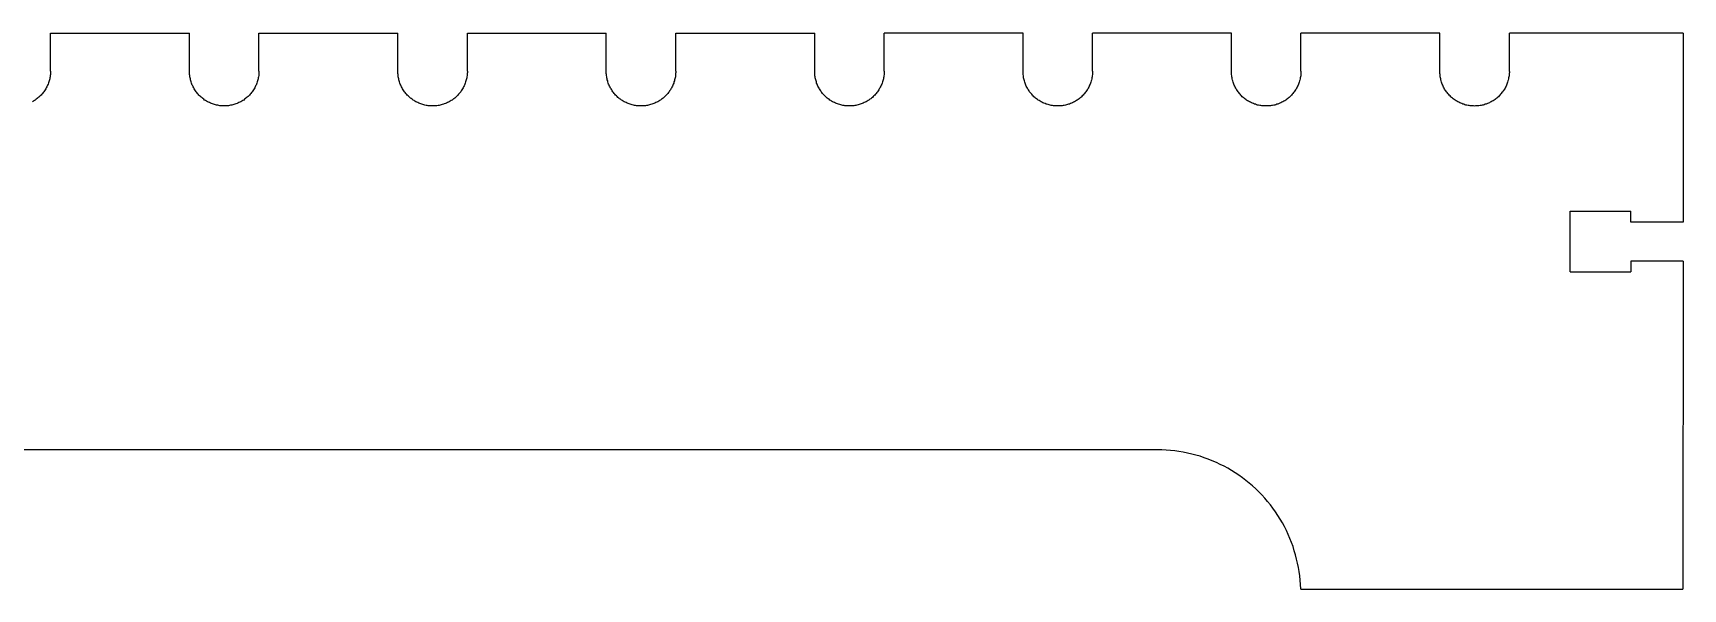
# Model space of a CAD drawing. Extents: x -89 to 89, y -45 to 45.
# Drawn here: x -26.99 to -15.11, y -44.81 to -40.81 of the extents above; entities that cross this region are included whole.
import ezdxf

# ---------------------------------------------------------------- set-up
doc = ezdxf.new("R2010")
doc.units = 0
doc.header["$MEASUREMENT"] = 0
doc.layers.get('0').update_dxf_attribs({"linetype": 'CONTINUOUS'})

msp = doc.modelspace()

# ---------------------------------------------------------------- linework, layer by layer
for p, q in [((-26.863, -40.811), (-25.863, -40.811)), ((-26.863, -41.086), (-26.863, -40.811)), ((-25.863, -41.086), (-25.863, -40.811)), ((-25.363, -40.811), (-24.363, -40.811)), ((-25.363, -41.086), (-25.363, -40.811)), ((-24.363, -41.086), (-24.363, -40.811)), ((-23.863, -40.811), (-22.863, -40.811)), ((-23.863, -41.086), (-23.863, -40.811)), ((-22.863, -41.086), (-22.863, -40.811)), ((-22.363, -40.811), (-21.363, -40.811)), ((-22.363, -41.086), (-22.363, -40.811)), ((-21.363, -41.086), (-21.363, -40.811)), ((-19.863, -40.811), (-20.863, -40.811)), ((-20.863, -41.086), (-20.863, -40.811)), ((-19.863, -41.086), (-19.863, -40.811)), ((-18.363, -40.811), (-19.363, -40.811)), ((-19.363, -41.086), (-19.363, -40.811)), ((-18.363, -41.086), (-18.363, -40.811)), ((-16.863, -40.812), (-17.863, -40.811)), ((-17.863, -41.086), (-17.863, -40.811)), ((-16.863, -41.087), (-16.863, -40.812)), ((-16.363, -41.087), (-16.363, -40.812)), ((-15.113, -40.812), (-16.363, -40.812)), ((-15.113, -40.812), (-15.113, -42.171)), ((-26.863, -41.086), (-26.863, -41.094)), ((-25.863, -41.094), (-25.863, -41.086)), ((-25.363, -41.086), (-25.363, -41.094)), ((-24.363, -41.094), (-24.363, -41.086)), ((-23.863, -41.086), (-23.863, -41.094)), ((-22.863, -41.094), (-22.863, -41.086)), ((-22.363, -41.086), (-22.363, -41.094)), ((-21.363, -41.094), (-21.363, -41.086)), ((-20.863, -41.086), (-20.863, -41.094)), ((-19.863, -41.094), (-19.863, -41.086)), ((-19.363, -41.086), (-19.363, -41.094)), ((-18.363, -41.094), (-18.363, -41.086)), ((-17.863, -41.086), (-17.863, -41.094)), ((-16.863, -41.094), (-16.863, -41.087)), ((-16.363, -41.087), (-16.363, -41.094)), ((-26.894, -41.206), (-26.898, -41.213)), ((-26.891, -41.199), (-26.894, -41.206)), ((-26.887, -41.192), (-26.891, -41.199)), ((-26.884, -41.185), (-26.887, -41.192)), ((-26.881, -41.178), (-26.884, -41.185)), ((-26.878, -41.17), (-26.881, -41.178)), ((-26.876, -41.163), (-26.878, -41.17)), ((-26.873, -41.156), (-26.876, -41.163)), ((-26.871, -41.148), (-26.873, -41.156)), ((-26.869, -41.14), (-26.871, -41.148)), ((-26.868, -41.133), (-26.869, -41.14)), ((-26.866, -41.125), (-26.868, -41.133)), ((-26.865, -41.117), (-26.866, -41.125)), ((-26.864, -41.109), (-26.865, -41.117)), ((-26.863, -41.094), (-26.864, -41.101)), ((-26.864, -41.101), (-26.864, -41.109)), ((-25.863, -41.102), (-25.863, -41.094)), ((-25.862, -41.109), (-25.863, -41.102)), ((-25.861, -41.117), (-25.862, -41.109)), ((-25.86, -41.125), (-25.861, -41.117)), ((-25.859, -41.133), (-25.86, -41.125)), ((-25.857, -41.14), (-25.859, -41.133)), ((-25.856, -41.148), (-25.857, -41.14)), ((-25.853, -41.156), (-25.856, -41.148)), ((-25.851, -41.163), (-25.853, -41.156)), ((-25.849, -41.171), (-25.851, -41.163)), ((-25.846, -41.178), (-25.849, -41.171)), ((-25.843, -41.185), (-25.846, -41.178)), ((-25.84, -41.192), (-25.843, -41.185)), ((-25.836, -41.199), (-25.84, -41.192)), ((-25.832, -41.206), (-25.836, -41.199)), ((-25.829, -41.213), (-25.832, -41.206)), ((-25.394, -41.206), (-25.398, -41.213)), ((-25.391, -41.199), (-25.394, -41.206)), ((-25.387, -41.192), (-25.391, -41.199)), ((-25.384, -41.185), (-25.387, -41.192)), ((-25.381, -41.178), (-25.384, -41.185)), ((-25.378, -41.171), (-25.381, -41.178)), ((-25.376, -41.163), (-25.378, -41.171)), ((-25.373, -41.156), (-25.376, -41.163)), ((-25.371, -41.148), (-25.373, -41.156)), ((-25.369, -41.14), (-25.371, -41.148)), ((-25.368, -41.133), (-25.369, -41.14)), ((-25.366, -41.125), (-25.368, -41.133)), ((-25.365, -41.117), (-25.366, -41.125)), ((-25.364, -41.109), (-25.365, -41.117)), ((-25.363, -41.094), (-25.364, -41.102)), ((-25.364, -41.102), (-25.364, -41.109)), ((-24.363, -41.102), (-24.363, -41.094)), ((-24.362, -41.109), (-24.363, -41.102)), ((-24.361, -41.117), (-24.362, -41.109)), ((-24.36, -41.125), (-24.361, -41.117)), ((-24.359, -41.133), (-24.36, -41.125)), ((-24.357, -41.14), (-24.359, -41.133)), ((-24.356, -41.148), (-24.357, -41.14)), ((-24.353, -41.156), (-24.356, -41.148)), ((-24.351, -41.163), (-24.353, -41.156)), ((-24.349, -41.171), (-24.351, -41.163)), ((-24.346, -41.178), (-24.349, -41.171)), ((-24.343, -41.185), (-24.346, -41.178)), ((-24.34, -41.192), (-24.343, -41.185)), ((-24.336, -41.199), (-24.34, -41.192)), ((-24.332, -41.206), (-24.336, -41.199)), ((-24.329, -41.213), (-24.332, -41.206)), ((-23.894, -41.206), (-23.898, -41.213)), ((-23.891, -41.199), (-23.894, -41.206)), ((-23.887, -41.192), (-23.891, -41.199)), ((-23.884, -41.185), (-23.887, -41.192)), ((-23.881, -41.178), (-23.884, -41.185)), ((-23.878, -41.171), (-23.881, -41.178)), ((-23.876, -41.163), (-23.878, -41.171)), ((-23.873, -41.156), (-23.876, -41.163)), ((-23.871, -41.148), (-23.873, -41.156)), ((-23.869, -41.141), (-23.871, -41.148)), ((-23.868, -41.133), (-23.869, -41.141)), ((-23.866, -41.125), (-23.868, -41.133)), ((-23.865, -41.117), (-23.866, -41.125)), ((-23.864, -41.11), (-23.865, -41.117)), ((-23.863, -41.094), (-23.864, -41.102)), ((-23.864, -41.102), (-23.864, -41.11)), ((-22.863, -41.102), (-22.863, -41.094)), ((-22.862, -41.11), (-22.863, -41.102)), ((-22.861, -41.117), (-22.862, -41.11)), ((-22.86, -41.125), (-22.861, -41.117)), ((-22.859, -41.133), (-22.86, -41.125)), ((-22.857, -41.141), (-22.859, -41.133)), ((-22.856, -41.148), (-22.857, -41.141)), ((-22.853, -41.156), (-22.856, -41.148)), ((-22.851, -41.163), (-22.853, -41.156)), ((-22.849, -41.171), (-22.851, -41.163)), ((-22.846, -41.178), (-22.849, -41.171)), ((-22.843, -41.185), (-22.846, -41.178)), ((-22.84, -41.193), (-22.843, -41.185)), ((-22.836, -41.2), (-22.84, -41.193)), ((-22.832, -41.207), (-22.836, -41.2)), ((-22.829, -41.213), (-22.832, -41.207)), ((-22.394, -41.207), (-22.398, -41.213)), ((-22.391, -41.2), (-22.394, -41.207)), ((-22.387, -41.193), (-22.391, -41.2)), ((-22.384, -41.185), (-22.387, -41.193)), ((-22.381, -41.178), (-22.384, -41.185)), ((-22.378, -41.171), (-22.381, -41.178)), ((-22.376, -41.163), (-22.378, -41.171)), ((-22.373, -41.156), (-22.376, -41.163)), ((-22.371, -41.148), (-22.373, -41.156)), ((-22.369, -41.141), (-22.371, -41.148)), ((-22.368, -41.133), (-22.369, -41.141)), ((-22.366, -41.125), (-22.368, -41.133)), ((-22.365, -41.117), (-22.366, -41.125)), ((-22.364, -41.11), (-22.365, -41.117)), ((-22.363, -41.094), (-22.364, -41.102)), ((-22.364, -41.102), (-22.364, -41.11)), ((-21.363, -41.102), (-21.363, -41.094)), ((-21.362, -41.11), (-21.363, -41.102)), ((-21.361, -41.118), (-21.362, -41.11)), ((-21.36, -41.125), (-21.361, -41.118)), ((-21.359, -41.133), (-21.36, -41.125)), ((-21.357, -41.141), (-21.359, -41.133)), ((-21.356, -41.148), (-21.357, -41.141)), ((-21.353, -41.156), (-21.356, -41.148)), ((-21.351, -41.163), (-21.353, -41.156)), ((-21.349, -41.171), (-21.351, -41.163)), ((-21.346, -41.178), (-21.349, -41.171)), ((-21.343, -41.185), (-21.346, -41.178)), ((-21.34, -41.193), (-21.343, -41.185)), ((-21.336, -41.2), (-21.34, -41.193)), ((-21.332, -41.207), (-21.336, -41.2)), ((-21.329, -41.213), (-21.332, -41.207)), ((-20.894, -41.207), (-20.898, -41.213)), ((-20.891, -41.2), (-20.894, -41.207)), ((-20.887, -41.193), (-20.891, -41.2)), ((-20.884, -41.186), (-20.887, -41.193)), ((-20.881, -41.178), (-20.884, -41.186)), ((-20.878, -41.171), (-20.881, -41.178)), ((-20.876, -41.163), (-20.878, -41.171)), ((-20.873, -41.156), (-20.876, -41.163)), ((-20.871, -41.148), (-20.873, -41.156)), ((-20.869, -41.141), (-20.871, -41.148)), ((-20.868, -41.133), (-20.869, -41.141)), ((-20.866, -41.125), (-20.868, -41.133)), ((-20.865, -41.118), (-20.866, -41.125)), ((-20.864, -41.11), (-20.865, -41.118)), ((-20.863, -41.094), (-20.864, -41.102)), ((-20.864, -41.102), (-20.864, -41.11)), ((-19.863, -41.102), (-19.863, -41.094)), ((-19.862, -41.11), (-19.863, -41.102)), ((-19.861, -41.118), (-19.862, -41.11)), ((-19.86, -41.125), (-19.861, -41.118)), ((-19.859, -41.133), (-19.86, -41.125)), ((-19.857, -41.141), (-19.859, -41.133)), ((-19.856, -41.148), (-19.857, -41.141)), ((-19.853, -41.156), (-19.856, -41.148)), ((-19.851, -41.164), (-19.853, -41.156)), ((-19.849, -41.171), (-19.851, -41.164)), ((-19.846, -41.178), (-19.849, -41.171)), ((-19.843, -41.186), (-19.846, -41.178)), ((-19.84, -41.193), (-19.843, -41.186)), ((-19.836, -41.2), (-19.84, -41.193)), ((-19.832, -41.207), (-19.836, -41.2)), ((-19.829, -41.214), (-19.832, -41.207)), ((-19.394, -41.207), (-19.398, -41.214)), ((-19.391, -41.2), (-19.394, -41.207)), ((-19.387, -41.193), (-19.391, -41.2)), ((-19.384, -41.186), (-19.387, -41.193)), ((-19.381, -41.178), (-19.384, -41.186)), ((-19.378, -41.171), (-19.381, -41.178)), ((-19.376, -41.164), (-19.378, -41.171)), ((-19.373, -41.156), (-19.376, -41.164)), ((-19.371, -41.149), (-19.373, -41.156)), ((-19.369, -41.141), (-19.371, -41.149)), ((-19.368, -41.133), (-19.369, -41.141)), ((-19.366, -41.125), (-19.368, -41.133)), ((-19.365, -41.118), (-19.366, -41.125)), ((-19.364, -41.11), (-19.365, -41.118)), ((-19.363, -41.094), (-19.364, -41.102)), ((-19.364, -41.102), (-19.364, -41.11)), ((-18.363, -41.102), (-18.363, -41.094)), ((-18.362, -41.11), (-18.363, -41.102)), ((-18.361, -41.118), (-18.362, -41.11)), ((-18.36, -41.126), (-18.361, -41.118)), ((-18.359, -41.133), (-18.36, -41.126)), ((-18.357, -41.141), (-18.359, -41.133)), ((-18.356, -41.149), (-18.357, -41.141)), ((-18.353, -41.156), (-18.356, -41.149)), ((-18.351, -41.164), (-18.353, -41.156)), ((-18.349, -41.171), (-18.351, -41.164)), ((-18.346, -41.178), (-18.349, -41.171)), ((-18.343, -41.186), (-18.346, -41.178)), ((-18.34, -41.193), (-18.343, -41.186)), ((-18.336, -41.2), (-18.34, -41.193)), ((-18.332, -41.207), (-18.336, -41.2)), ((-18.329, -41.214), (-18.332, -41.207)), ((-17.894, -41.207), (-17.898, -41.214)), ((-17.891, -41.2), (-17.894, -41.207)), ((-17.887, -41.193), (-17.891, -41.2)), ((-17.884, -41.186), (-17.887, -41.193)), ((-17.881, -41.178), (-17.884, -41.186)), ((-17.878, -41.171), (-17.881, -41.178)), ((-17.876, -41.164), (-17.878, -41.171)), ((-17.873, -41.156), (-17.876, -41.164)), ((-17.871, -41.149), (-17.873, -41.156)), ((-17.869, -41.141), (-17.871, -41.149)), ((-17.868, -41.133), (-17.869, -41.141)), ((-17.866, -41.126), (-17.868, -41.133)), ((-17.865, -41.118), (-17.866, -41.126)), ((-17.864, -41.11), (-17.865, -41.118)), ((-17.863, -41.094), (-17.864, -41.102)), ((-17.864, -41.102), (-17.864, -41.11)), ((-16.863, -41.102), (-16.863, -41.094)), ((-16.862, -41.11), (-16.863, -41.102)), ((-16.861, -41.118), (-16.862, -41.11)), ((-16.86, -41.126), (-16.861, -41.118)), ((-16.859, -41.133), (-16.86, -41.126)), ((-16.857, -41.141), (-16.859, -41.133)), ((-16.856, -41.149), (-16.857, -41.141)), ((-16.853, -41.156), (-16.856, -41.149)), ((-16.851, -41.164), (-16.853, -41.156)), ((-16.849, -41.171), (-16.851, -41.164)), ((-16.846, -41.179), (-16.849, -41.171)), ((-16.843, -41.186), (-16.846, -41.179)), ((-16.84, -41.193), (-16.843, -41.186)), ((-16.836, -41.2), (-16.84, -41.193)), ((-16.832, -41.207), (-16.836, -41.2)), ((-16.829, -41.214), (-16.832, -41.207)), ((-16.394, -41.207), (-16.398, -41.214)), ((-16.391, -41.2), (-16.394, -41.207)), ((-16.387, -41.193), (-16.391, -41.2)), ((-16.384, -41.186), (-16.387, -41.193)), ((-16.381, -41.179), (-16.384, -41.186)), ((-16.378, -41.171), (-16.381, -41.179)), ((-16.376, -41.164), (-16.378, -41.171)), ((-16.373, -41.156), (-16.376, -41.164)), ((-16.371, -41.149), (-16.373, -41.156)), ((-16.369, -41.141), (-16.371, -41.149)), ((-16.368, -41.133), (-16.369, -41.141)), ((-16.366, -41.126), (-16.368, -41.133)), ((-16.365, -41.118), (-16.366, -41.126)), ((-16.364, -41.11), (-16.365, -41.118)), ((-16.363, -41.094), (-16.364, -41.102)), ((-16.364, -41.102), (-16.364, -41.11)), ((-26.986, -41.301), (-26.993, -41.305)), ((-26.979, -41.297), (-26.986, -41.301)), ((-26.973, -41.293), (-26.979, -41.297)), ((-26.966, -41.288), (-26.973, -41.293)), ((-26.96, -41.283), (-26.966, -41.288)), ((-26.954, -41.278), (-26.96, -41.283)), ((-26.948, -41.273), (-26.954, -41.278)), ((-26.942, -41.268), (-26.948, -41.273)), ((-26.937, -41.263), (-26.942, -41.268)), ((-26.931, -41.257), (-26.937, -41.263)), ((-26.926, -41.251), (-26.931, -41.257)), ((-26.921, -41.245), (-26.926, -41.251)), ((-26.916, -41.239), (-26.921, -41.245)), ((-26.911, -41.233), (-26.916, -41.239)), ((-26.907, -41.226), (-26.911, -41.233)), ((-26.902, -41.22), (-26.907, -41.226)), ((-26.898, -41.213), (-26.902, -41.22)), ((-25.824, -41.22), (-25.829, -41.213)), ((-25.82, -41.226), (-25.824, -41.22)), ((-25.816, -41.233), (-25.82, -41.226)), ((-25.811, -41.239), (-25.816, -41.233)), ((-25.806, -41.245), (-25.811, -41.239)), ((-25.801, -41.251), (-25.806, -41.245)), ((-25.796, -41.257), (-25.801, -41.251)), ((-25.79, -41.263), (-25.796, -41.257)), ((-25.785, -41.268), (-25.79, -41.263)), ((-25.779, -41.273), (-25.785, -41.268)), ((-25.773, -41.278), (-25.779, -41.273)), ((-25.767, -41.283), (-25.773, -41.278)), ((-25.76, -41.288), (-25.767, -41.283)), ((-25.754, -41.293), (-25.76, -41.288)), ((-25.747, -41.297), (-25.754, -41.293)), ((-25.741, -41.301), (-25.747, -41.297)), ((-25.734, -41.305), (-25.741, -41.301)), ((-25.727, -41.309), (-25.734, -41.305)), ((-25.72, -41.312), (-25.727, -41.309)), ((-25.713, -41.315), (-25.72, -41.312)), ((-25.705, -41.318), (-25.713, -41.315)), ((-25.698, -41.321), (-25.705, -41.318)), ((-25.691, -41.324), (-25.698, -41.321)), ((-25.683, -41.326), (-25.691, -41.324)), ((-25.676, -41.328), (-25.683, -41.326)), ((-25.668, -41.33), (-25.676, -41.328)), ((-25.551, -41.328), (-25.559, -41.33)), ((-25.544, -41.326), (-25.551, -41.328)), ((-25.536, -41.324), (-25.544, -41.326)), ((-25.529, -41.321), (-25.536, -41.324)), ((-25.521, -41.318), (-25.529, -41.321)), ((-25.514, -41.315), (-25.521, -41.318)), ((-25.507, -41.312), (-25.514, -41.315)), ((-25.5, -41.309), (-25.507, -41.312)), ((-25.493, -41.305), (-25.5, -41.309)), ((-25.486, -41.301), (-25.493, -41.305)), ((-25.479, -41.297), (-25.486, -41.301)), ((-25.473, -41.293), (-25.479, -41.297)), ((-25.466, -41.288), (-25.473, -41.293)), ((-25.46, -41.283), (-25.466, -41.288)), ((-25.454, -41.278), (-25.46, -41.283)), ((-25.448, -41.273), (-25.454, -41.278)), ((-25.442, -41.268), (-25.448, -41.273)), ((-25.437, -41.263), (-25.442, -41.268)), ((-25.431, -41.257), (-25.437, -41.263)), ((-25.426, -41.251), (-25.431, -41.257)), ((-25.421, -41.245), (-25.426, -41.251)), ((-25.416, -41.239), (-25.421, -41.245)), ((-25.411, -41.233), (-25.416, -41.239)), ((-25.407, -41.226), (-25.411, -41.233)), ((-25.402, -41.22), (-25.407, -41.226)), ((-25.398, -41.213), (-25.402, -41.22)), ((-24.324, -41.22), (-24.329, -41.213)), ((-24.32, -41.226), (-24.324, -41.22)), ((-24.316, -41.233), (-24.32, -41.226)), ((-24.311, -41.239), (-24.316, -41.233)), ((-24.306, -41.245), (-24.311, -41.239)), ((-24.301, -41.251), (-24.306, -41.245)), ((-24.296, -41.257), (-24.301, -41.251)), ((-24.29, -41.263), (-24.296, -41.257)), ((-24.285, -41.268), (-24.29, -41.263)), ((-24.279, -41.273), (-24.285, -41.268)), ((-24.273, -41.279), (-24.279, -41.273)), ((-24.267, -41.283), (-24.273, -41.279)), ((-24.26, -41.288), (-24.267, -41.283)), ((-24.254, -41.293), (-24.26, -41.288)), ((-24.247, -41.297), (-24.254, -41.293)), ((-24.241, -41.301), (-24.247, -41.297)), ((-24.234, -41.305), (-24.241, -41.301)), ((-24.227, -41.309), (-24.234, -41.305)), ((-24.22, -41.312), (-24.227, -41.309)), ((-24.213, -41.315), (-24.22, -41.312)), ((-24.205, -41.318), (-24.213, -41.315)), ((-24.198, -41.321), (-24.205, -41.318)), ((-24.191, -41.324), (-24.198, -41.321)), ((-24.183, -41.326), (-24.191, -41.324)), ((-24.176, -41.328), (-24.183, -41.326)), ((-24.168, -41.33), (-24.176, -41.328)), ((-24.051, -41.328), (-24.059, -41.33)), ((-24.044, -41.326), (-24.051, -41.328)), ((-24.036, -41.324), (-24.044, -41.326)), ((-24.029, -41.321), (-24.036, -41.324)), ((-24.021, -41.318), (-24.029, -41.321)), ((-24.014, -41.315), (-24.021, -41.318)), ((-24.007, -41.312), (-24.014, -41.315)), ((-24, -41.309), (-24.007, -41.312)), ((-23.993, -41.305), (-24, -41.309)), ((-23.986, -41.301), (-23.993, -41.305)), ((-23.979, -41.297), (-23.986, -41.301)), ((-23.973, -41.293), (-23.979, -41.297)), ((-23.966, -41.288), (-23.973, -41.293)), ((-23.96, -41.284), (-23.966, -41.288)), ((-23.954, -41.279), (-23.96, -41.284)), ((-23.948, -41.274), (-23.954, -41.279)), ((-23.942, -41.268), (-23.948, -41.274)), ((-23.937, -41.263), (-23.942, -41.268)), ((-23.931, -41.257), (-23.937, -41.263)), ((-23.926, -41.251), (-23.931, -41.257)), ((-23.921, -41.245), (-23.926, -41.251)), ((-23.916, -41.239), (-23.921, -41.245)), ((-23.911, -41.233), (-23.916, -41.239)), ((-23.907, -41.227), (-23.911, -41.233)), ((-23.902, -41.22), (-23.907, -41.227)), ((-23.898, -41.213), (-23.902, -41.22)), ((-22.824, -41.22), (-22.829, -41.213)), ((-22.82, -41.227), (-22.824, -41.22)), ((-22.816, -41.233), (-22.82, -41.227)), ((-22.811, -41.239), (-22.816, -41.233)), ((-22.806, -41.245), (-22.811, -41.239)), ((-22.801, -41.251), (-22.806, -41.245)), ((-22.796, -41.257), (-22.801, -41.251)), ((-22.79, -41.263), (-22.796, -41.257)), ((-22.785, -41.268), (-22.79, -41.263)), ((-22.779, -41.274), (-22.785, -41.268)), ((-22.773, -41.279), (-22.779, -41.274)), ((-22.767, -41.284), (-22.773, -41.279)), ((-22.76, -41.288), (-22.767, -41.284)), ((-22.754, -41.293), (-22.76, -41.288)), ((-22.747, -41.297), (-22.754, -41.293)), ((-22.741, -41.301), (-22.747, -41.297)), ((-22.734, -41.305), (-22.741, -41.301)), ((-22.727, -41.309), (-22.734, -41.305)), ((-22.72, -41.312), (-22.727, -41.309)), ((-22.713, -41.316), (-22.72, -41.312)), ((-22.705, -41.319), (-22.713, -41.316)), ((-22.698, -41.321), (-22.705, -41.319)), ((-22.691, -41.324), (-22.698, -41.321)), ((-22.683, -41.326), (-22.691, -41.324)), ((-22.676, -41.328), (-22.683, -41.326)), ((-22.668, -41.33), (-22.676, -41.328)), ((-22.551, -41.328), (-22.559, -41.33)), ((-22.544, -41.326), (-22.551, -41.328)), ((-22.536, -41.324), (-22.544, -41.326)), ((-22.529, -41.321), (-22.536, -41.324)), ((-22.521, -41.319), (-22.529, -41.321)), ((-22.514, -41.316), (-22.521, -41.319)), ((-22.507, -41.312), (-22.514, -41.316)), ((-22.5, -41.309), (-22.507, -41.312)), ((-22.493, -41.305), (-22.5, -41.309)), ((-22.486, -41.301), (-22.493, -41.305)), ((-22.479, -41.297), (-22.486, -41.301)), ((-22.473, -41.293), (-22.479, -41.297)), ((-22.466, -41.288), (-22.473, -41.293)), ((-22.46, -41.284), (-22.466, -41.288)), ((-22.454, -41.279), (-22.46, -41.284)), ((-22.448, -41.274), (-22.454, -41.279)), ((-22.442, -41.268), (-22.448, -41.274)), ((-22.437, -41.263), (-22.442, -41.268)), ((-22.431, -41.257), (-22.437, -41.263)), ((-22.426, -41.251), (-22.431, -41.257)), ((-22.421, -41.245), (-22.426, -41.251)), ((-22.416, -41.239), (-22.421, -41.245)), ((-22.411, -41.233), (-22.416, -41.239)), ((-22.407, -41.227), (-22.411, -41.233)), ((-22.402, -41.22), (-22.407, -41.227)), ((-22.398, -41.213), (-22.402, -41.22)), ((-21.324, -41.22), (-21.329, -41.213)), ((-21.32, -41.227), (-21.324, -41.22)), ((-21.316, -41.233), (-21.32, -41.227)), ((-21.311, -41.239), (-21.316, -41.233)), ((-21.306, -41.246), (-21.311, -41.239)), ((-21.301, -41.252), (-21.306, -41.246)), ((-21.296, -41.257), (-21.301, -41.252)), ((-21.29, -41.263), (-21.296, -41.257)), ((-21.285, -41.268), (-21.29, -41.263)), ((-21.279, -41.274), (-21.285, -41.268)), ((-21.273, -41.279), (-21.279, -41.274)), ((-21.267, -41.284), (-21.273, -41.279)), ((-21.26, -41.288), (-21.267, -41.284)), ((-21.254, -41.293), (-21.26, -41.288)), ((-21.247, -41.297), (-21.254, -41.293)), ((-21.241, -41.301), (-21.247, -41.297)), ((-21.234, -41.305), (-21.241, -41.301)), ((-21.227, -41.309), (-21.234, -41.305)), ((-21.22, -41.312), (-21.227, -41.309)), ((-21.213, -41.316), (-21.22, -41.312)), ((-21.205, -41.319), (-21.213, -41.316)), ((-21.198, -41.321), (-21.205, -41.319)), ((-21.191, -41.324), (-21.198, -41.321)), ((-21.183, -41.326), (-21.191, -41.324)), ((-21.176, -41.328), (-21.183, -41.326)), ((-21.168, -41.33), (-21.176, -41.328)), ((-21.051, -41.328), (-21.059, -41.33)), ((-21.044, -41.326), (-21.051, -41.328)), ((-21.036, -41.324), (-21.044, -41.326)), ((-21.029, -41.321), (-21.036, -41.324)), ((-21.021, -41.319), (-21.029, -41.321)), ((-21.014, -41.316), (-21.021, -41.319)), ((-21.007, -41.312), (-21.014, -41.316)), ((-21, -41.309), (-21.007, -41.312)), ((-20.993, -41.305), (-21, -41.309)), ((-20.986, -41.301), (-20.993, -41.305)), ((-20.979, -41.297), (-20.986, -41.301)), ((-20.973, -41.293), (-20.979, -41.297)), ((-20.966, -41.288), (-20.973, -41.293)), ((-20.96, -41.284), (-20.966, -41.288)), ((-20.954, -41.279), (-20.96, -41.284)), ((-20.948, -41.274), (-20.954, -41.279)), ((-20.942, -41.268), (-20.948, -41.274)), ((-20.937, -41.263), (-20.942, -41.268)), ((-20.931, -41.257), (-20.937, -41.263)), ((-20.926, -41.252), (-20.931, -41.257)), ((-20.921, -41.246), (-20.926, -41.252)), ((-20.916, -41.239), (-20.921, -41.246)), ((-20.911, -41.233), (-20.916, -41.239)), ((-20.907, -41.227), (-20.911, -41.233)), ((-20.902, -41.22), (-20.907, -41.227)), ((-20.898, -41.213), (-20.902, -41.22)), ((-19.824, -41.22), (-19.829, -41.214)), ((-19.82, -41.227), (-19.824, -41.22)), ((-19.816, -41.233), (-19.82, -41.227)), ((-19.811, -41.24), (-19.816, -41.233)), ((-19.806, -41.246), (-19.811, -41.24)), ((-19.801, -41.252), (-19.806, -41.246)), ((-19.796, -41.257), (-19.801, -41.252)), ((-19.79, -41.263), (-19.796, -41.257)), ((-19.785, -41.269), (-19.79, -41.263)), ((-19.779, -41.274), (-19.785, -41.269)), ((-19.773, -41.279), (-19.779, -41.274)), ((-19.767, -41.284), (-19.773, -41.279)), ((-19.76, -41.289), (-19.767, -41.284)), ((-19.754, -41.293), (-19.76, -41.289)), ((-19.747, -41.297), (-19.754, -41.293)), ((-19.741, -41.302), (-19.747, -41.297)), ((-19.734, -41.305), (-19.741, -41.302)), ((-19.727, -41.309), (-19.734, -41.305)), ((-19.72, -41.313), (-19.727, -41.309)), ((-19.713, -41.316), (-19.72, -41.313)), ((-19.705, -41.319), (-19.713, -41.316)), ((-19.698, -41.322), (-19.705, -41.319)), ((-19.691, -41.324), (-19.698, -41.322)), ((-19.683, -41.326), (-19.691, -41.324)), ((-19.676, -41.328), (-19.683, -41.326)), ((-19.668, -41.33), (-19.676, -41.328)), ((-19.551, -41.328), (-19.559, -41.33)), ((-19.544, -41.326), (-19.551, -41.328)), ((-19.536, -41.324), (-19.544, -41.326)), ((-19.529, -41.322), (-19.536, -41.324)), ((-19.521, -41.319), (-19.529, -41.322)), ((-19.514, -41.316), (-19.521, -41.319)), ((-19.507, -41.313), (-19.514, -41.316)), ((-19.5, -41.309), (-19.507, -41.313)), ((-19.493, -41.305), (-19.5, -41.309)), ((-19.486, -41.302), (-19.493, -41.305)), ((-19.479, -41.297), (-19.486, -41.302)), ((-19.473, -41.293), (-19.479, -41.297)), ((-19.466, -41.289), (-19.473, -41.293)), ((-19.46, -41.284), (-19.466, -41.289)), ((-19.454, -41.279), (-19.46, -41.284)), ((-19.448, -41.274), (-19.454, -41.279)), ((-19.442, -41.269), (-19.448, -41.274)), ((-19.437, -41.263), (-19.442, -41.269)), ((-19.431, -41.257), (-19.437, -41.263)), ((-19.426, -41.252), (-19.431, -41.257)), ((-19.421, -41.246), (-19.426, -41.252)), ((-19.416, -41.24), (-19.421, -41.246)), ((-19.411, -41.233), (-19.416, -41.24)), ((-19.407, -41.227), (-19.411, -41.233)), ((-19.402, -41.22), (-19.407, -41.227)), ((-19.398, -41.214), (-19.402, -41.22)), ((-18.324, -41.22), (-18.329, -41.214)), ((-18.32, -41.227), (-18.324, -41.22)), ((-18.316, -41.233), (-18.32, -41.227)), ((-18.311, -41.24), (-18.316, -41.233)), ((-18.306, -41.246), (-18.311, -41.24)), ((-18.301, -41.252), (-18.306, -41.246)), ((-18.296, -41.258), (-18.301, -41.252)), ((-18.29, -41.263), (-18.296, -41.258)), ((-18.285, -41.269), (-18.29, -41.263)), ((-18.279, -41.274), (-18.285, -41.269)), ((-18.273, -41.279), (-18.279, -41.274)), ((-18.267, -41.284), (-18.273, -41.279)), ((-18.26, -41.289), (-18.267, -41.284)), ((-18.254, -41.293), (-18.26, -41.289)), ((-18.247, -41.298), (-18.254, -41.293)), ((-18.241, -41.302), (-18.247, -41.298)), ((-18.234, -41.306), (-18.241, -41.302)), ((-18.227, -41.309), (-18.234, -41.306)), ((-18.22, -41.313), (-18.227, -41.309)), ((-18.213, -41.316), (-18.22, -41.313)), ((-18.205, -41.319), (-18.213, -41.316)), ((-18.198, -41.322), (-18.205, -41.319)), ((-18.191, -41.324), (-18.198, -41.322)), ((-18.183, -41.327), (-18.191, -41.324)), ((-18.176, -41.329), (-18.183, -41.327)), ((-18.168, -41.33), (-18.176, -41.329)), ((-18.051, -41.329), (-18.059, -41.33)), ((-18.044, -41.327), (-18.051, -41.329)), ((-18.036, -41.324), (-18.044, -41.327)), ((-18.029, -41.322), (-18.036, -41.324)), ((-18.021, -41.319), (-18.029, -41.322)), ((-18.014, -41.316), (-18.021, -41.319)), ((-18.007, -41.313), (-18.014, -41.316)), ((-18, -41.309), (-18.007, -41.313)), ((-17.993, -41.306), (-18, -41.309)), ((-17.986, -41.302), (-17.993, -41.306)), ((-17.979, -41.298), (-17.986, -41.302)), ((-17.973, -41.293), (-17.979, -41.298)), ((-17.966, -41.289), (-17.973, -41.293)), ((-17.96, -41.284), (-17.966, -41.289)), ((-17.954, -41.279), (-17.96, -41.284)), ((-17.948, -41.274), (-17.954, -41.279)), ((-17.942, -41.269), (-17.948, -41.274)), ((-17.937, -41.263), (-17.942, -41.269)), ((-17.931, -41.258), (-17.937, -41.263)), ((-17.926, -41.252), (-17.931, -41.258)), ((-17.921, -41.246), (-17.926, -41.252)), ((-17.916, -41.24), (-17.921, -41.246)), ((-17.911, -41.233), (-17.916, -41.24)), ((-17.907, -41.227), (-17.911, -41.233)), ((-17.902, -41.22), (-17.907, -41.227)), ((-17.898, -41.214), (-17.902, -41.22)), ((-16.824, -41.221), (-16.829, -41.214)), ((-16.82, -41.227), (-16.824, -41.221)), ((-16.816, -41.233), (-16.82, -41.227)), ((-16.811, -41.24), (-16.816, -41.233)), ((-16.806, -41.246), (-16.811, -41.24)), ((-16.801, -41.252), (-16.806, -41.246)), ((-16.796, -41.258), (-16.801, -41.252)), ((-16.79, -41.263), (-16.796, -41.258)), ((-16.785, -41.269), (-16.79, -41.263)), ((-16.779, -41.274), (-16.785, -41.269)), ((-16.773, -41.279), (-16.779, -41.274)), ((-16.767, -41.284), (-16.773, -41.279)), ((-16.76, -41.289), (-16.767, -41.284)), ((-16.754, -41.293), (-16.76, -41.289)), ((-16.747, -41.298), (-16.754, -41.293)), ((-16.741, -41.302), (-16.747, -41.298)), ((-16.734, -41.306), (-16.741, -41.302)), ((-16.727, -41.309), (-16.734, -41.306)), ((-16.72, -41.313), (-16.727, -41.309)), ((-16.713, -41.316), (-16.72, -41.313)), ((-16.705, -41.319), (-16.713, -41.316)), ((-16.698, -41.322), (-16.705, -41.319)), ((-16.691, -41.324), (-16.698, -41.322)), ((-16.683, -41.327), (-16.691, -41.324)), ((-16.676, -41.329), (-16.683, -41.327)), ((-16.668, -41.331), (-16.676, -41.329)), ((-16.551, -41.329), (-16.559, -41.331)), ((-16.544, -41.327), (-16.551, -41.329)), ((-16.536, -41.324), (-16.544, -41.327)), ((-16.529, -41.322), (-16.536, -41.324)), ((-16.521, -41.319), (-16.529, -41.322)), ((-16.514, -41.316), (-16.521, -41.319)), ((-16.507, -41.313), (-16.514, -41.316)), ((-16.5, -41.309), (-16.507, -41.313)), ((-16.493, -41.306), (-16.5, -41.309)), ((-16.486, -41.302), (-16.493, -41.306)), ((-16.479, -41.298), (-16.486, -41.302)), ((-16.473, -41.293), (-16.479, -41.298)), ((-16.466, -41.289), (-16.473, -41.293)), ((-16.46, -41.284), (-16.466, -41.289)), ((-16.454, -41.279), (-16.46, -41.284)), ((-16.448, -41.274), (-16.454, -41.279)), ((-16.442, -41.269), (-16.448, -41.274)), ((-16.437, -41.263), (-16.442, -41.269)), ((-16.431, -41.258), (-16.437, -41.263)), ((-16.426, -41.252), (-16.431, -41.258)), ((-16.421, -41.246), (-16.426, -41.252)), ((-16.416, -41.24), (-16.421, -41.246)), ((-16.411, -41.234), (-16.416, -41.24)), ((-16.407, -41.227), (-16.411, -41.234)), ((-16.402, -41.221), (-16.407, -41.227)), ((-16.398, -41.214), (-16.402, -41.221)), ((-25.66, -41.331), (-25.668, -41.33)), ((-25.652, -41.333), (-25.66, -41.331)), ((-25.645, -41.334), (-25.652, -41.333)), ((-25.637, -41.335), (-25.645, -41.334)), ((-25.629, -41.335), (-25.637, -41.335)), ((-25.621, -41.336), (-25.629, -41.335)), ((-25.613, -41.336), (-25.621, -41.336)), ((-25.606, -41.336), (-25.613, -41.336)), ((-25.598, -41.335), (-25.606, -41.336)), ((-25.59, -41.335), (-25.598, -41.335)), ((-25.582, -41.334), (-25.59, -41.335)), ((-25.574, -41.333), (-25.582, -41.334)), ((-25.567, -41.331), (-25.574, -41.333)), ((-25.559, -41.33), (-25.567, -41.331)), ((-24.16, -41.332), (-24.168, -41.33)), ((-24.152, -41.333), (-24.16, -41.332)), ((-24.145, -41.334), (-24.152, -41.333)), ((-24.137, -41.335), (-24.145, -41.334)), ((-24.129, -41.335), (-24.137, -41.335)), ((-24.121, -41.336), (-24.129, -41.335)), ((-24.113, -41.336), (-24.121, -41.336)), ((-24.106, -41.336), (-24.113, -41.336)), ((-24.098, -41.335), (-24.106, -41.336)), ((-24.09, -41.335), (-24.098, -41.335)), ((-24.082, -41.334), (-24.09, -41.335)), ((-24.074, -41.333), (-24.082, -41.334)), ((-24.067, -41.332), (-24.074, -41.333)), ((-24.059, -41.33), (-24.067, -41.332)), ((-22.66, -41.332), (-22.668, -41.33)), ((-22.652, -41.333), (-22.66, -41.332)), ((-22.645, -41.334), (-22.652, -41.333)), ((-22.637, -41.335), (-22.645, -41.334)), ((-22.629, -41.336), (-22.637, -41.335)), ((-22.621, -41.336), (-22.629, -41.336)), ((-22.613, -41.336), (-22.621, -41.336)), ((-22.606, -41.336), (-22.613, -41.336)), ((-22.598, -41.336), (-22.606, -41.336)), ((-22.59, -41.335), (-22.598, -41.336)), ((-22.582, -41.334), (-22.59, -41.335)), ((-22.574, -41.333), (-22.582, -41.334)), ((-22.567, -41.332), (-22.574, -41.333)), ((-22.559, -41.33), (-22.567, -41.332)), ((-21.16, -41.332), (-21.168, -41.33)), ((-21.152, -41.333), (-21.16, -41.332)), ((-21.145, -41.334), (-21.152, -41.333)), ((-21.137, -41.335), (-21.145, -41.334)), ((-21.129, -41.336), (-21.137, -41.335)), ((-21.121, -41.336), (-21.129, -41.336)), ((-21.113, -41.336), (-21.121, -41.336)), ((-21.106, -41.336), (-21.113, -41.336)), ((-21.098, -41.336), (-21.106, -41.336)), ((-21.09, -41.335), (-21.098, -41.336)), ((-21.082, -41.334), (-21.09, -41.335)), ((-21.074, -41.333), (-21.082, -41.334)), ((-21.067, -41.332), (-21.074, -41.333)), ((-21.059, -41.33), (-21.067, -41.332)), ((-19.66, -41.332), (-19.668, -41.33)), ((-19.652, -41.333), (-19.66, -41.332)), ((-19.645, -41.334), (-19.652, -41.333)), ((-19.637, -41.335), (-19.645, -41.334)), ((-19.629, -41.336), (-19.637, -41.335)), ((-19.621, -41.336), (-19.629, -41.336)), ((-19.613, -41.336), (-19.621, -41.336)), ((-19.606, -41.336), (-19.613, -41.336)), ((-19.598, -41.336), (-19.606, -41.336)), ((-19.59, -41.335), (-19.598, -41.336)), ((-19.582, -41.334), (-19.59, -41.335)), ((-19.574, -41.333), (-19.582, -41.334)), ((-19.567, -41.332), (-19.574, -41.333)), ((-19.559, -41.33), (-19.567, -41.332)), ((-18.16, -41.332), (-18.168, -41.33)), ((-18.152, -41.333), (-18.16, -41.332)), ((-18.145, -41.334), (-18.152, -41.333)), ((-18.137, -41.335), (-18.145, -41.334)), ((-18.129, -41.336), (-18.137, -41.335)), ((-18.121, -41.336), (-18.129, -41.336)), ((-18.113, -41.336), (-18.121, -41.336)), ((-18.106, -41.336), (-18.113, -41.336)), ((-18.098, -41.336), (-18.106, -41.336)), ((-18.09, -41.335), (-18.098, -41.336)), ((-18.082, -41.334), (-18.09, -41.335)), ((-18.074, -41.333), (-18.082, -41.334)), ((-18.067, -41.332), (-18.074, -41.333)), ((-18.059, -41.33), (-18.067, -41.332)), ((-16.66, -41.332), (-16.668, -41.331)), ((-16.652, -41.333), (-16.66, -41.332)), ((-16.645, -41.335), (-16.652, -41.333)), ((-16.637, -41.335), (-16.645, -41.335)), ((-16.629, -41.336), (-16.637, -41.335)), ((-16.621, -41.336), (-16.629, -41.336)), ((-16.613, -41.337), (-16.621, -41.336)), ((-16.606, -41.336), (-16.613, -41.337)), ((-16.598, -41.336), (-16.606, -41.336)), ((-16.59, -41.335), (-16.598, -41.336)), ((-16.582, -41.335), (-16.59, -41.335)), ((-16.574, -41.333), (-16.582, -41.335)), ((-16.567, -41.332), (-16.574, -41.333)), ((-16.559, -41.331), (-16.567, -41.332)), ((-15.926, -42.53), (-15.926, -42.093)), ((-15.926, -42.093), (-15.488, -42.093)), ((-15.488, -42.171), (-15.488, -42.093)), ((-15.113, -42.171), (-15.488, -42.171)), ((-15.113, -42.452), (-15.488, -42.452)), ((-15.488, -42.452), (-15.488, -42.53)), ((-15.113, -42.452), (-15.114, -44.812)), ((-15.926, -42.53), (-15.488, -42.53)), ((-18.865, -43.811), (-33.864, -43.81)), ((-18.834, -43.813), (-18.865, -43.811)), ((-18.803, -43.815), (-18.834, -43.813)), ((-18.772, -43.818), (-18.803, -43.815)), ((-18.741, -43.822), (-18.772, -43.818)), ((-18.71, -43.828), (-18.741, -43.822)), ((-18.679, -43.834), (-18.71, -43.828)), ((-18.649, -43.841), (-18.679, -43.834)), ((-18.619, -43.848), (-18.649, -43.841)), ((-18.589, -43.857), (-18.619, -43.848)), ((-18.559, -43.867), (-18.589, -43.857)), ((-18.53, -43.878), (-18.559, -43.867)), ((-18.501, -43.889), (-18.53, -43.878)), ((-18.472, -43.901), (-18.501, -43.889)), ((-18.444, -43.915), (-18.472, -43.901)), ((-18.416, -43.929), (-18.444, -43.915)), ((-18.389, -43.943), (-18.416, -43.929)), ((-18.362, -43.959), (-18.389, -43.943)), ((-18.336, -43.976), (-18.362, -43.959)), ((-18.31, -43.993), (-18.336, -43.976)), ((-18.284, -44.011), (-18.31, -43.993)), ((-18.259, -44.03), (-18.284, -44.011)), ((-18.235, -44.05), (-18.259, -44.03)), ((-18.211, -44.07), (-18.235, -44.05)), ((-18.188, -44.091), (-18.211, -44.07)), ((-18.166, -44.113), (-18.188, -44.091)), ((-18.144, -44.135), (-18.166, -44.113)), ((-18.123, -44.158), (-18.144, -44.135)), ((-18.103, -44.182), (-18.123, -44.158)), ((-18.083, -44.206), (-18.103, -44.182)), ((-18.065, -44.231), (-18.083, -44.206)), ((-18.047, -44.256), (-18.065, -44.231)), ((-18.029, -44.282), (-18.047, -44.256)), ((-18.013, -44.309), (-18.029, -44.282)), ((-17.997, -44.335), (-18.013, -44.309)), ((-17.982, -44.363), (-17.997, -44.335)), ((-17.968, -44.391), (-17.982, -44.363)), ((-17.955, -44.419), (-17.968, -44.391)), ((-17.943, -44.448), (-17.955, -44.419)), ((-17.931, -44.477), (-17.943, -44.448)), ((-17.92, -44.506), (-17.931, -44.477)), ((-17.911, -44.536), (-17.92, -44.506)), ((-17.902, -44.565), (-17.911, -44.536)), ((-17.894, -44.596), (-17.902, -44.565)), ((-17.887, -44.626), (-17.894, -44.596)), ((-17.881, -44.657), (-17.887, -44.626)), ((-17.876, -44.687), (-17.881, -44.657)), ((-17.872, -44.718), (-17.876, -44.687)), ((-17.869, -44.749), (-17.872, -44.718)), ((-17.866, -44.78), (-17.869, -44.749)), ((-17.865, -44.81), (-17.866, -44.78)), ((-17.865, -44.812), (-17.865, -44.81)), ((-17.865, -44.812), (-15.114, -44.812))]:
    msp.add_line(p, q)

doc.saveas('drawing.dxf')
